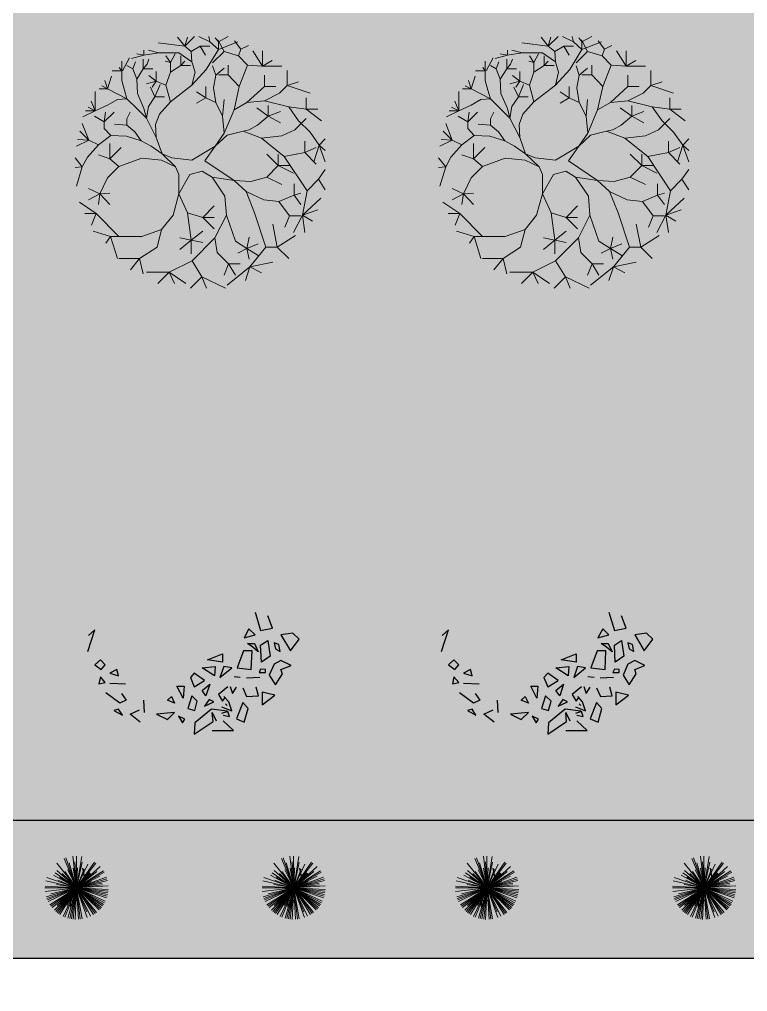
# Model space of a CAD drawing. Header units: millimetres. Extents: x -1544140 to 7445918, y -1294905 to 2019878.
# Drawn here: x 2051223 to 2051975, y 24810 to 25814 of the extents above; entities that cross this region are included whole.
import ezdxf

# ---------------------------------------------------------------- set-up
doc = ezdxf.new("R2010")
doc.units = ezdxf.units.MM
doc.header["$MEASUREMENT"] = 0
doc.layers.add('marc det', color=74, linetype='Continuous', lineweight=18)
picture_1 = doc.add_image_def('image5.png', size_in_pixel=(1482, 826))

# ---------------------------------------------------------------- blocks, each defined once
blk = doc.blocks.new('LG15B')
at = {"linetype": 'Continuous'}
for p, q in [((-183, 1362), (-497, 1400)), ((-183, 1362), (-268, 1469)), ((-183, 1362), (-68, 1477)), ((-183, 1362), (-153, 1469)), ((114, 1415), (-16, 1477)), ((114, 1415), (99, 1477)), ((214, 1324), (114, 1415)), ((214, 1415), (175, 1462)), ((280, 1300), (208, 1435)), ((214, 1415), (329, 1477)), ((214, 1324), (443, 1415)), ((214, 1324), (214, 1415)), ((478, 1327), (405, 1425)), ((-666, 1255), (-750, 1270)), ((-666, 1255), (-666, 1317)), ((-490, 1285), (-666, 1255)), ((-490, 1285), (-612, 1317)), ((-252, 1285), (-490, 1285)), ((-352, 1170), (-298, 1270)), ((-100, 1179), (-252, 1285)), ((-107, 1300), (-183, 1362)), ((-107, 1300), (0, 1362)), ((-100, 1179), (-107, 1300)), ((0, 1362), (114, 1362)), ((0, 1362), (62, 1255)), ((69, 1087), (214, 1324)), ((280, 1300), (145, 1165)), ((450, 1247), (280, 1300)), ((450, 1247), (478, 1327)), ((478, 1327), (567, 1372)), ((734, 1125), (619, 1309)), ((734, 1125), (734, 1309)), ((-926, 1072), (-926, 1187)), ((-917, 1072), (-833, 1224)), ((-666, 1255), (-811, 1217)), ((-796, 1094), (-765, 1179)), ((-673, 1094), (-673, 1209)), ((-673, 1094), (-627, 1148)), ((-627, 1148), (-605, 1209)), ((-352, 1170), (-413, 1187)), ((-352, 1170), (-406, 1248)), ((-352, 1057), (-352, 1170)), ((-230, 1133), (-230, 1248)), ((-230, 1248), (-230, 1133)), ((-230, 1133), (-183, 1187)), ((-61, 1057), (-100, 1179)), ((558, 1140), (450, 1247)), ((734, 1125), (849, 1194)), ((-926, 1072), (-1040, 1072)), ((-926, 1072), (-956, 1109)), ((-926, 957), (-926, 1072)), ((-796, 1094), (-865, 1133)), ((-750, 972), (-796, 1094)), ((-750, 972), (-673, 1094)), ((-673, 1094), (-558, 1094)), ((-520, 949), (-520, 1064)), ((-406, 903), (-352, 1057)), ((-352, 1057), (-230, 1133)), ((-230, 1133), (-115, 1133)), ((-100, 903), (69, 1087)), ((-100, 903), (-61, 1057)), ((182, 1022), (145, 1129)), ((182, 1022), (280, 1103)), ((329, 1025), (329, 1140)), ((459, 888), (558, 1140)), ((558, 1140), (734, 1125)), ((734, 1125), (963, 1125)), ((1025, 897), (1025, 1075)), ((-1093, 858), (-1125, 957)), ((-1093, 858), (-1047, 1010)), ((-895, 842), (-926, 957)), ((-742, 804), (-750, 972)), ((-520, 949), (-635, 919)), ((-520, 949), (-605, 1018)), ((-520, 949), (-566, 880)), ((-406, 903), (-520, 949)), ((154, 869), (182, 1022)), ((329, 1025), (214, 1025)), ((459, 888), (329, 1025)), ((755, 887), (755, 1022)), ((1025, 897), (1159, 942)), ((-1238, 598), (-1238, 827)), ((-1093, 858), (-1193, 858)), ((-1093, 858), (-1162, 895)), ((-865, 743), (-1093, 858)), ((-865, 743), (-895, 842)), ((-666, 628), (-742, 804)), ((-536, 765), (-588, 880)), ((-536, 765), (-475, 910)), ((-352, 704), (-406, 903)), ((-352, 704), (-100, 903)), ((64, 753), (-43, 824)), ((64, 753), (64, 887)), ((182, 699), (154, 869)), ((398, 613), (459, 888)), ((549, 699), (755, 887)), ((755, 887), (890, 887)), ((755, 717), (935, 807)), ((935, 807), (1025, 897)), ((1025, 897), (1294, 807)), ((-1238, 598), (-1285, 712)), ((-978, 735), (-1093, 667)), ((-865, 743), (-978, 735)), ((-750, 628), (-865, 743)), ((-612, 650), (-536, 765)), ((-536, 765), (-421, 765)), ((-482, 559), (-352, 704)), ((64, 753), (-43, 689)), ((182, 699), (64, 753)), ((262, 537), (182, 699)), ((262, 537), (280, 734)), ((398, 613), (549, 699)), ((549, 699), (755, 717)), ((755, 717), (1043, 645)), ((1249, 618), (1249, 753)), ((-1238, 598), (-1385, 529)), ((-1238, 598), (-1353, 598)), ((-1238, 598), (-1323, 643)), ((-1093, 667), (-1238, 598)), ((-1132, 468), (-1017, 582)), ((-1132, 468), (-1117, 582)), ((-865, 505), (-826, 582)), ((-635, 513), (-750, 628)), ((-635, 513), (-666, 628)), ((-635, 513), (-612, 650)), ((283, 338), (398, 613)), ((800, 537), (665, 635)), ((800, 537), (800, 663)), ((800, 537), (944, 590)), ((1043, 645), (1249, 618)), ((1043, 645), (1159, 483)), ((1249, 618), (1384, 618)), ((1249, 618), (1429, 483)), ((-1132, 468), (-1247, 537)), ((-1132, 390), (-1132, 468)), ((-865, 429), (-865, 505)), ((-520, 284), (-635, 513)), ((-527, 437), (-482, 559)), ((283, 338), (262, 537)), ((675, 429), (800, 537)), ((800, 537), (944, 457)), ((1115, 375), (1249, 510)), ((1159, 483), (1294, 348)), ((-1316, 253), (-1422, 360)), ((-1316, 253), (-1392, 452)), ((-1056, 307), (-1132, 390)), ((-865, 429), (-1010, 444)), ((-772, 353), (-865, 429)), ((-696, 245), (-772, 353)), ((-520, 284), (-527, 437)), ((315, 313), (504, 358)), ((504, 358), (577, 375)), ((504, 358), (720, 277)), ((577, 375), (675, 429)), ((962, 304), (1115, 375)), ((1294, 348), (1402, 195)), ((-1316, 253), (-1461, 184)), ((-1316, 253), (-1446, 260)), ((-1201, 200), (-1316, 253)), ((-1056, 307), (-1201, 200)), ((-872, 299), (-1056, 307)), ((-696, 245), (-872, 299)), ((-581, 184), (-696, 245)), ((-451, 93), (-520, 284)), ((175, 184), (283, 338)), ((175, 184), (315, 313)), ((720, 277), (962, 304)), ((720, 277), (989, 62)), ((1232, 107), (1232, 240)), ((1402, 195), (1474, 268)), ((-1201, 200), (-1331, 54)), ((-1067, 34), (-1067, 214)), ((-1067, 34), (-932, 169)), ((-451, 93), (-581, 184)), ((-100, 17), (175, 184)), ((175, 184), (53, 9)), ((1232, 107), (1367, 169)), ((1402, 195), (1339, -2)), ((1402, 195), (1474, 133)), ((1402, 195), (1474, -2)), ((-1392, -60), (-1476, 47)), ((-1331, 54), (-1392, -60)), ((-1067, 34), (-1202, 79)), ((-960, -56), (-1067, 34)), ((-690, 43), (-960, -56)), ((-456, 17), (-690, 43)), ((-291, -60), (-456, 17)), ((-451, 93), (-337, 47)), ((-291, -60), (-451, 93)), ((-337, 47), (-100, 17)), ((53, 9), (398, -221)), ((918, -47), (783, 88)), ((918, -47), (918, 88)), ((989, 62), (1232, 107)), ((989, 62), (1258, -343)), ((1232, 107), (1367, -28)), ((-1392, -60), (-1476, -68)), ((-1392, -60), (-1461, -290)), ((-960, -56), (-1093, -190)), ((-252, -152), (-291, -60)), ((23, -113), (-122, -152)), ((138, -182), (23, -113)), ((783, -181), (918, -47)), ((918, -47), (1052, -47)), ((918, -47), (1097, -136)), ((1393, -208), (1474, -91)), ((-1093, -190), (-1183, -378)), ((-122, -152), (-252, -381)), ((-252, -381), (-252, -152)), ((398, -221), (138, -182)), ((138, -182), (289, -406)), ((398, -221), (540, -352)), ((398, -221), (594, -235)), ((594, -235), (783, -181)), ((783, -181), (962, -271)), ((1258, -343), (1393, -208)), ((1393, -208), (1474, -333)), ((-1183, -378), (-1318, -316)), ((1105, -397), (1105, -262)), ((1258, -343), (1204, -630)), ((-1183, -378), (-1318, -451)), ((-1183, -378), (-1202, -505)), ((-1183, -378), (-1067, -370)), ((-1183, -378), (-1067, -505)), ((-252, -381), (-322, -630)), ((-252, -381), (-151, -603)), ((289, -406), (307, -630)), ((540, -352), (639, -603)), ((540, -352), (747, -451)), ((747, -451), (927, -468)), ((927, -468), (1105, -397)), ((1105, -397), (1187, -370)), ((1105, -397), (1187, -505)), ((1204, -630), (1420, -432)), ((-1228, -612), (-1426, -477)), ((28, -657), (163, -522)), ((927, -468), (1052, -640)), ((1204, -630), (1384, -567)), ((-1228, -612), (-1363, -612)), ((-1228, -612), (-1282, -747)), ((-960, -882), (-1228, -612)), ((-322, -630), (-456, -801)), ((-151, -603), (-106, -926)), ((-151, -603), (28, -657)), ((28, -657), (163, -792)), ((28, -657), (163, -657)), ((307, -630), (172, -900)), ((307, -630), (414, -936)), ((639, -603), (774, -1007)), ((1052, -640), (998, -773)), ((1052, -640), (1187, -640)), ((1204, -630), (1097, -837)), ((1204, -630), (1322, -702)), ((1204, -630), (1232, -837)), ((-456, -801), (-690, -882)), ((-456, -801), (-510, -1007)), ((908, -1007), (854, -738)), ((-1058, -882), (-1265, -818)), ((-1058, -882), (-1112, -962)), ((-960, -882), (-1058, -882)), ((-1058, -882), (-977, -1142)), ((-690, -882), (-960, -882)), ((-106, -926), (-241, -900)), ((-106, -926), (28, -818)), ((172, -900), (-97, -1168)), ((172, -900), (199, -1070)), ((549, -1025), (577, -891)), ((908, -1007), (1124, -872)), ((-510, -1007), (-717, -1142)), ((-106, -926), (-241, -1035)), ((-106, -926), (28, -953)), ((-106, -926), (-106, -1088)), ((414, -936), (549, -1025)), ((549, -1025), (442, -1080)), ((549, -1025), (684, -971)), ((549, -1025), (684, -1106)), ((549, -1025), (577, -1151)), ((774, -1007), (585, -1241)), ((774, -1007), (908, -1007)), ((908, -1007), (1043, -1142)), ((-717, -1142), (-960, -1142)), ((-717, -1142), (-825, -1277)), ((-717, -1142), (-672, -1321)), ((199, -1070), (334, -1205)), ((-97, -1168), (-367, -1303)), ((-97, -1168), (19, -1357)), ((334, -1205), (280, -1340)), ((585, -1241), (315, -1456)), ((334, -1205), (468, -1205)), ((334, -1205), (414, -1340)), ((585, -1241), (532, -1402)), ((585, -1241), (854, -1187)), ((585, -1241), (720, -1312)), ((-367, -1303), (-636, -1303)), ((-367, -1303), (-501, -1438)), ((-367, -1303), (-303, -1438)), ((-367, -1303), (-170, -1438)), ((19, -1357), (-115, -1492)), ((19, -1357), (73, -1492)), ((19, -1357), (298, -1492))]:
    blk.add_line(p, q, dxfattribs=at)

msp = doc.modelspace()

# ---------------------------------------------------------------- hatches: boundary and pattern name
at = {"true_color": 0x8dc133, "transparency": 33554687}
h = msp.add_hatch(color=65, dxfattribs=at)
h.dxf.hatch_style = 1
h.paths.add_polyline_path([(2052271, 25017.8, -0.388077), (2052116.8, 24844.1), (2050412.6, 24844.1, -0.416277), (2050096.5, 25072.6), (2050096.5, 26168.8, -0.394381), (2050297.9, 26519.5), (2051990.7, 26519.5, -0.352206), (2052271, 26299.3)])
h.paths.add_polyline_path([(2050398.8, 24986.6, -0.417198), (2050239, 25085.7), (2050239, 26377), (2051991.6, 26377, -0.326949), (2052128.5, 26280.2), (2052128.5, 24986.6)], flags=16)
at = {"true_color": 0xb8d93f, "transparency": 33554687}
h = msp.add_hatch(color=63, dxfattribs=at)
h.dxf.hatch_style = 1
h.paths.add_polyline_path([(2052128.5, 26280.2, 0.326949), (2051991.6, 26377), (2050322.9, 26377, 0.386529), (2050239, 26188), (2050239, 25085.7, 0.417198), (2050398.8, 24986.6), (2052106.2, 24986.6, 0.351898), (2052128.5, 25016.4)])
at = {"layer": 'marc det'}
for points in [[(2051346.2, 25277.8), (2051324.8, 25272.1), (2051317.8, 25263), (2051304.9, 25244.9), (2051291.3, 25243.3), (2051289.5, 25227.7), (2051294.7, 25221), (2051290.8, 25211.1), (2051275.7, 25182.9), (2051280.6, 25173.2), (2051288.8, 25161), (2051289, 25150.4), (2051272.6, 25144.1), (2051295.4, 25142.5), (2051292.6, 25132), (2051300, 25124.2), (2051300.9, 25114.5), (2051312.2, 25102.2), (2051315.9, 25088.4), (2051326.2, 25080.5), (2051333.8, 25082), (2051343.7, 25076.3), (2051348.2, 25063.4), (2051351.4, 25047.2), (2051354.9, 25059.4), (2051365.7, 25069.1), (2051379.3, 25064.9), (2051388.3, 25059.1), (2051399.3, 25062.8), (2051411.1, 25062.8), (2051418.6, 25054.3), (2051421.6, 25064.1), (2051433.9, 25071.1), (2051446.8, 25070.6), (2051460.2, 25077), (2051464.3, 25086.2), (2051471.4, 25089.9), (2051480.8, 25091.8), (2051484.2, 25104.7), (2051490.6, 25112), (2051507.8, 25113.9), (2051521.1, 25111.2), (2051509.8, 25118.9), (2051501.3, 25127.2), (2051501.7, 25134.9), (2051509.4, 25145.6), (2051515.8, 25158.3), (2051514.7, 25168.8), (2051516.5, 25194.4), (2051537.8, 25205.4), (2051511.7, 25203.7), (2051504.5, 25215.7), (2051503.2, 25226.9), (2051495.3, 25242.2), (2051485.9, 25250.3), (2051481.6, 25262.4), (2051471.9, 25266.6), (2051459.4, 25275.6), (2051449, 25274.6), (2051449.3, 25292), (2051438.2, 25278.3), (2051434.2, 25289), (2051428.7, 25291.8), (2051415.6, 25295.6), (2051412.9, 25292.5), (2051388.8, 25290.8), (2051382.1, 25294.8), (2051370.3, 25290.2), (2051361.2, 25291.5), (2051352, 25303.4), (2051343.4, 25317), (2051347, 25303.9), (2051350.6, 25285.6)], [(2051711.4, 25277.8), (2051690, 25272.1), (2051682.9, 25263), (2051670, 25244.9), (2051656.4, 25243.3), (2051654.6, 25227.7), (2051659.8, 25221), (2051655.9, 25211.1), (2051640.9, 25182.9), (2051645.7, 25173.2), (2051654, 25161), (2051654.1, 25150.4), (2051637.7, 25144.1), (2051660.6, 25142.5), (2051657.7, 25132), (2051665.1, 25124.2), (2051666.1, 25114.5), (2051677.3, 25102.2), (2051681, 25088.4), (2051691.4, 25080.5), (2051698.9, 25082), (2051708.9, 25076.3), (2051713.4, 25063.4), (2051716.6, 25047.2), (2051720, 25059.4), (2051730.9, 25069.1), (2051744.4, 25064.9), (2051753.4, 25059.1), (2051764.5, 25062.8), (2051776.2, 25062.8), (2051783.8, 25054.3), (2051786.7, 25064.1), (2051799.1, 25071.1), (2051811.9, 25070.6), (2051825.3, 25077), (2051829.4, 25086.2), (2051836.5, 25089.9), (2051846, 25091.8), (2051849.3, 25104.7), (2051855.7, 25112), (2051873, 25113.9), (2051886.3, 25111.2), (2051874.9, 25118.9), (2051866.4, 25127.2), (2051866.9, 25134.9), (2051874.6, 25145.6), (2051880.9, 25158.3), (2051879.8, 25168.8), (2051881.6, 25194.4), (2051903, 25205.4), (2051876.9, 25203.7), (2051869.6, 25215.7), (2051868.4, 25226.9), (2051860.5, 25242.2), (2051851, 25250.3), (2051846.7, 25262.4), (2051837, 25266.6), (2051824.5, 25275.6), (2051814.1, 25274.6), (2051814.4, 25292), (2051803.4, 25278.3), (2051799.3, 25289), (2051793.9, 25291.8), (2051780.8, 25295.6), (2051778.1, 25292.5), (2051753.9, 25290.8), (2051747.2, 25294.8), (2051735.4, 25290.2), (2051726.3, 25291.5), (2051717.1, 25303.4), (2051708.6, 25317), (2051712.1, 25303.9), (2051715.7, 25285.6)]]:
    msp.add_hatch(color=102, dxfattribs=at).paths.add_polyline_path(points)

# ---------------------------------------------------------------- linework, layer by layer
at = {"color": 96}
for p, q in [((2051466.9, 25201.5), (2051472.5, 25182.6)), ((2051832, 25201.5), (2051837.7, 25182.6)), ((2051484.7, 25185.1), (2051479.8, 25197.7)), ((2051849.8, 25185.1), (2051844.9, 25197.7)), ((2051294.1, 25161.2), (2051301.4, 25183.3)), ((2051301.4, 25183.3), (2051294.9, 25177.6)), ((2051460.4, 25184.5), (2051455.6, 25175.1)), ((2051466.9, 25178.2), (2051460.4, 25184.5)), ((2051472.5, 25182.6), (2051484.7, 25185.1)), ((2051505.6, 25180.1), (2051493.5, 25178.2)), ((2051512.1, 25173.8), (2051505.6, 25180.1)), ((2051659.2, 25161.2), (2051666.5, 25183.3)), ((2051666.5, 25183.3), (2051660, 25177.6)), ((2051825.6, 25184.5), (2051820.7, 25175.1)), ((2051832, 25178.2), (2051825.6, 25184.5)), ((2051837.7, 25182.6), (2051849.8, 25185.1)), ((2051870.8, 25180.1), (2051858.7, 25178.2)), ((2051877.3, 25173.8), (2051870.8, 25180.1)), ((2051455.6, 25175.1), (2051466.9, 25178.2)), ((2051458.8, 25169.4), (2051466.1, 25169.4)), ((2051464.5, 25165.6), (2051458.8, 25169.4)), ((2051466.1, 25169.4), (2051470.1, 25160.6)), ((2051472.5, 25167.5), (2051479.8, 25172.5)), ((2051479.8, 25172.5), (2051482.2, 25156.2)), ((2051491.1, 25168.1), (2051486.3, 25170)), ((2051486.3, 25170), (2051487.9, 25163.7)), ((2051493.5, 25178.2), (2051503.2, 25161.8)), ((2051503.2, 25161.8), (2051512.1, 25173.8)), ((2051820.7, 25175.1), (2051832, 25178.2)), ((2051824, 25169.4), (2051831.2, 25169.4)), ((2051829.6, 25165.6), (2051824, 25169.4)), ((2051831.2, 25169.4), (2051835.3, 25160.6)), ((2051837.7, 25167.5), (2051844.9, 25172.5)), ((2051844.9, 25172.5), (2051847.4, 25156.2)), ((2051856.3, 25168.1), (2051851.4, 25170)), ((2051851.4, 25170), (2051853, 25163.7)), ((2051858.7, 25178.2), (2051868.4, 25161.8)), ((2051868.4, 25161.8), (2051877.3, 25173.8)), ((2051454.8, 25161.8), (2051448.3, 25144.2)), ((2051463.7, 25161.8), (2051454.8, 25161.8)), ((2051462.8, 25142.3), (2051463.7, 25161.8)), ((2051470.1, 25160.6), (2051464.5, 25165.6)), ((2051473.3, 25149.9), (2051472.5, 25167.5)), ((2051487.9, 25163.7), (2051492.7, 25161.2)), ((2051492.7, 25161.2), (2051491.1, 25168.1)), ((2051819.9, 25161.8), (2051813.5, 25144.2)), ((2051828.8, 25161.8), (2051819.9, 25161.8)), ((2051828, 25142.3), (2051828.8, 25161.8)), ((2051835.3, 25160.6), (2051829.6, 25165.6)), ((2051838.5, 25149.9), (2051837.7, 25167.5)), ((2051853, 25163.7), (2051857.9, 25161.2)), ((2051857.9, 25161.2), (2051856.3, 25168.1)), ((2051307, 25152.4), (2051301.4, 25147.4)), ((2051311.9, 25147.4), (2051307, 25152.4)), ((2051417.6, 25152.4), (2051433, 25158.7)), ((2051433, 25149.9), (2051417.6, 25152.4)), ((2051433, 25158.7), (2051433, 25149.9)), ((2051482.2, 25156.2), (2051473.3, 25149.9)), ((2051493.5, 25151.8), (2051486.3, 25148)), ((2051504, 25146.7), (2051493.5, 25151.8)), ((2051672.1, 25152.4), (2051666.5, 25147.4)), ((2051677, 25147.4), (2051672.1, 25152.4)), ((2051782.8, 25152.4), (2051798.1, 25158.7)), ((2051798.1, 25149.9), (2051782.8, 25152.4)), ((2051798.1, 25158.7), (2051798.1, 25149.9)), ((2051847.4, 25156.2), (2051838.5, 25149.9)), ((2051858.7, 25151.8), (2051851.4, 25148)), ((2051869.2, 25146.7), (2051858.7, 25151.8)), ((2051301.4, 25147.4), (2051307.8, 25142.3)), ((2051307.8, 25142.3), (2051311.9, 25147.4)), ((2051324, 25142.3), (2051316.7, 25138.5)), ((2051325.6, 25136), (2051324, 25142.3)), ((2051412, 25144.2), (2051425.7, 25145.5)), ((2051424.9, 25136), (2051412, 25144.2)), ((2051425.7, 25145.5), (2051424.9, 25136)), ((2051434.6, 25145.5), (2051430.5, 25134.1)), ((2051430.5, 25134.1), (2051442.7, 25144.2)), ((2051442.7, 25144.2), (2051434.6, 25145.5)), ((2051448.3, 25144.2), (2051462.8, 25142.3)), ((2051472.5, 25142.9), (2051470.9, 25139.2)), ((2051470.9, 25139.2), (2051477.4, 25139.2)), ((2051477.4, 25142.3), (2051472.5, 25142.9)), ((2051477.4, 25139.2), (2051477.4, 25142.3)), ((2051486.3, 25148), (2051481.4, 25136.6)), ((2051493.5, 25142.3), (2051504, 25146.7)), ((2051495.2, 25137.9), (2051493.5, 25142.3)), ((2051666.5, 25147.4), (2051673, 25142.3)), ((2051673, 25142.3), (2051677, 25147.4)), ((2051689.1, 25142.3), (2051681.8, 25138.5)), ((2051690.7, 25136), (2051689.1, 25142.3)), ((2051777.1, 25144.2), (2051790.8, 25145.5)), ((2051790, 25136), (2051777.1, 25144.2)), ((2051790.8, 25145.5), (2051790, 25136)), ((2051799.7, 25145.5), (2051795.7, 25134.1)), ((2051795.7, 25134.1), (2051807.8, 25144.2)), ((2051807.8, 25144.2), (2051799.7, 25145.5)), ((2051813.5, 25144.2), (2051828, 25142.3)), ((2051837.7, 25142.9), (2051836.1, 25139.2)), ((2051836.1, 25139.2), (2051842.5, 25139.2)), ((2051842.5, 25142.3), (2051837.7, 25142.9)), ((2051842.5, 25139.2), (2051842.5, 25142.3)), ((2051851.4, 25148), (2051846.6, 25136.6)), ((2051858.7, 25142.3), (2051869.2, 25146.7)), ((2051860.3, 25137.9), (2051858.7, 25142.3)), ((2051307, 25134.8), (2051305.4, 25127.8)), ((2051305.4, 25127.8), (2051311.9, 25129.1)), ((2051311.9, 25129.1), (2051307, 25134.8)), ((2051316.7, 25138.5), (2051325.6, 25136)), ((2051403.9, 25138.5), (2051399.9, 25134.1)), ((2051399.9, 25134.1), (2051403.9, 25124.7)), ((2051414.4, 25131), (2051403.9, 25138.5)), ((2051403.9, 25124.7), (2051414.4, 25131)), ((2051451.5, 25134.1), (2051445.1, 25134.8)), ((2051471.7, 25134.1), (2051458, 25133.5)), ((2051481.4, 25136.6), (2051487.9, 25126.6)), ((2051487.9, 25126.6), (2051495.2, 25137.9)), ((2051672.1, 25134.8), (2051670.5, 25127.8)), ((2051670.5, 25127.8), (2051677, 25129.1)), ((2051677, 25129.1), (2051672.1, 25134.8)), ((2051681.8, 25138.5), (2051690.7, 25136)), ((2051769, 25138.5), (2051765, 25134.1)), ((2051765, 25134.1), (2051769, 25124.7)), ((2051779.5, 25131), (2051769, 25138.5)), ((2051769, 25124.7), (2051779.5, 25131)), ((2051816.7, 25134.1), (2051810.2, 25134.8)), ((2051836.9, 25134.1), (2051823.1, 25133.5)), ((2051846.6, 25136.6), (2051853, 25126.6)), ((2051853, 25126.6), (2051860.3, 25137.9)), ((2051316.7, 25128.5), (2051332.8, 25127.8)), ((2051392.6, 25112.7), (2051386.1, 25125.3)), ((2051386.1, 25125.3), (2051393.4, 25125.3)), ((2051393.4, 25125.3), (2051392.6, 25112.7)), ((2051412, 25120.9), (2051420, 25127.2)), ((2051416, 25115.2), (2051412, 25120.9)), ((2051420, 25127.2), (2051416, 25115.2)), ((2051438.6, 25124.7), (2051428.9, 25116.5)), ((2051441.1, 25124.8), (2051443.5, 25117.8)), ((2051443.5, 25117.8), (2051447.6, 25124.1)), ((2051454, 25123.5), (2051458, 25114.7)), ((2051470.2, 25115.3), (2051467.7, 25124.1)), ((2051487.1, 25115.9), (2051474.2, 25119)), ((2051474.2, 25119), (2051474.2, 25105.8)), ((2051681.8, 25128.5), (2051698, 25127.8)), ((2051757.7, 25112.7), (2051751.3, 25125.3)), ((2051751.3, 25125.3), (2051758.5, 25125.3)), ((2051758.5, 25125.3), (2051757.7, 25112.7)), ((2051777.1, 25120.9), (2051785.2, 25127.2)), ((2051781.2, 25115.2), (2051777.1, 25120.9)), ((2051785.2, 25127.2), (2051781.2, 25115.2)), ((2051803.8, 25124.7), (2051794.1, 25116.5)), ((2051806.2, 25124.8), (2051808.7, 25117.8)), ((2051808.7, 25117.8), (2051812.7, 25124.1)), ((2051819.2, 25123.5), (2051823.2, 25114.7)), ((2051835.3, 25115.3), (2051832.9, 25124.1)), ((2051852.2, 25115.9), (2051839.3, 25119)), ((2051839.3, 25119), (2051839.3, 25105.8)), ((2051327.2, 25107.8), (2051312.7, 25118.5)), ((2051333.7, 25110.9), (2051327.2, 25107.8)), ((2051328.9, 25117.8), (2051333.7, 25110.9)), ((2051351.4, 25110.8), (2051352.2, 25098.2)), ((2051376.4, 25110.8), (2051380.5, 25114.6)), ((2051383.7, 25107.7), (2051376.4, 25110.8)), ((2051380.5, 25114.6), (2051383.7, 25107.7)), ((2051401.5, 25115.2), (2051397.4, 25102)), ((2051407.1, 25109.6), (2051401.5, 25115.2)), ((2051404.7, 25100.1), (2051407.1, 25109.6)), ((2051419.2, 25111.4), (2051414.4, 25104.5)), ((2051414.4, 25104.5), (2051424.1, 25108.9)), ((2051424.1, 25108.9), (2051419.2, 25111.4)), ((2051428.9, 25116.5), (2051433, 25109.6)), ((2051433, 25109.6), (2051436.2, 25114)), ((2051439.5, 25109), (2051434.6, 25114.7)), ((2051442.7, 25099.6), (2051439.5, 25109)), ((2051458, 25114.7), (2051470.2, 25115.3)), ((2051474.2, 25105.8), (2051487.1, 25115.9)), ((2051692.4, 25107.8), (2051677.8, 25118.5)), ((2051698.8, 25110.9), (2051692.4, 25107.8)), ((2051694, 25117.8), (2051698.8, 25110.9)), ((2051716.6, 25110.8), (2051717.4, 25098.2)), ((2051741.6, 25110.8), (2051745.6, 25114.6)), ((2051748.9, 25107.7), (2051741.6, 25110.8)), ((2051745.6, 25114.6), (2051748.9, 25107.7)), ((2051766.6, 25115.2), (2051762.6, 25102)), ((2051772.3, 25109.6), (2051766.6, 25115.2)), ((2051769.8, 25100.1), (2051772.3, 25109.6)), ((2051784.4, 25111.4), (2051779.5, 25104.5)), ((2051779.5, 25104.5), (2051789.2, 25108.9)), ((2051789.2, 25108.9), (2051784.4, 25111.4)), ((2051794.1, 25116.5), (2051798.1, 25109.6)), ((2051798.1, 25109.6), (2051801.3, 25114)), ((2051804.6, 25109), (2051799.8, 25114.7)), ((2051807.8, 25099.6), (2051804.6, 25109)), ((2051823.2, 25114.7), (2051835.3, 25115.3)), ((2051839.3, 25105.8), (2051852.2, 25115.9)), ((2051325.6, 25101.5), (2051320.8, 25100.2)), ((2051320.8, 25100.2), (2051329.7, 25095.2)), ((2051329.7, 25095.2), (2051325.6, 25101.5)), ((2051337.7, 25096.4), (2051347.4, 25100.8)), ((2051397.4, 25102), (2051404.7, 25100.1)), ((2051421.7, 25101.4), (2051404.7, 25087.5)), ((2051437.8, 25099.5), (2051421.7, 25101.4)), ((2051432.2, 25104), (2051442.7, 25099.6)), ((2051438.7, 25098.9), (2051432.2, 25097.1)), ((2051436.2, 25107), (2051437.8, 25105.1)), ((2051440.3, 25093.9), (2051438.7, 25098.9)), ((2051454, 25108.4), (2051447.6, 25091.4)), ((2051459.7, 25102.1), (2051454, 25108.4)), ((2051455.6, 25088.2), (2051459.7, 25102.1)), ((2051690.8, 25101.5), (2051685.9, 25100.2)), ((2051685.9, 25100.2), (2051694.8, 25095.2)), ((2051694.8, 25095.2), (2051690.8, 25101.5)), ((2051702.9, 25096.4), (2051712.6, 25100.8)), ((2051762.6, 25102), (2051769.8, 25100.1)), ((2051786.8, 25101.4), (2051769.8, 25087.5)), ((2051803, 25099.5), (2051786.8, 25101.4)), ((2051797.4, 25104), (2051807.8, 25099.6)), ((2051803.8, 25098.9), (2051797.4, 25097.1)), ((2051801.3, 25107), (2051803, 25105.1)), ((2051805.4, 25093.9), (2051803.8, 25098.9)), ((2051819.2, 25108.4), (2051812.7, 25091.4)), ((2051824.8, 25102.1), (2051819.2, 25108.4)), ((2051820.8, 25088.2), (2051824.8, 25102.1)), ((2051348.2, 25088.2), (2051337.7, 25096.4)), ((2051383.7, 25098.2), (2051365.1, 25096.3)), ((2051365.1, 25096.3), (2051376.4, 25090.7)), ((2051376.4, 25090.7), (2051383.7, 25098.2)), ((2051394.2, 25091.3), (2051387.7, 25094.4)), ((2051387.7, 25094.4), (2051391.8, 25087.5)), ((2051391.8, 25087.5), (2051394.2, 25091.3)), ((2051403.9, 25075.5), (2051423.3, 25088.8)), ((2051423.3, 25088.8), (2051422.5, 25098.2)), ((2051422.5, 25098.2), (2051426.5, 25089.4)), ((2051433.8, 25095.2), (2051440.3, 25093.9)), ((2051444.3, 25079.4), (2051433.8, 25089.5)), ((2051447.6, 25091.4), (2051455.6, 25088.2)), ((2051713.4, 25088.2), (2051702.9, 25096.4)), ((2051748.9, 25098.2), (2051730.3, 25096.3)), ((2051730.3, 25096.3), (2051741.6, 25090.7)), ((2051741.6, 25090.7), (2051748.9, 25098.2)), ((2051759.4, 25091.3), (2051752.9, 25094.4)), ((2051752.9, 25094.4), (2051756.9, 25087.5)), ((2051756.9, 25087.5), (2051759.4, 25091.3)), ((2051769, 25075.5), (2051788.4, 25088.8)), ((2051788.4, 25088.8), (2051787.6, 25098.2)), ((2051787.6, 25098.2), (2051791.7, 25089.4)), ((2051799, 25095.2), (2051805.4, 25093.9)), ((2051809.5, 25079.4), (2051799, 25089.5)), ((2051812.7, 25091.4), (2051820.8, 25088.2)), ((2051404.7, 25087.5), (2051403.9, 25075.5)), ((2051422.5, 25079.4), (2051444.3, 25079.4)), ((2051769.8, 25087.5), (2051769, 25075.5)), ((2051787.7, 25079.4), (2051809.5, 25079.4))]:
    msp.add_line(p, q, dxfattribs=at)
at = {"color": 116, "lineweight": -2, "true_color": 0x136734}
for p, q in [((2051290.9, 24926.9), (2051289, 24937.3)), ((2051515, 24926.9), (2051513.1, 24937.3)), ((2051714.6, 24926.9), (2051712.7, 24937.3)), ((2051938.7, 24926.9), (2051936.8, 24937.3))]:
    msp.add_line(p, q, dxfattribs=at)
at = {"color": 116, "true_color": 0x136734}
for p, q in [((2051276.3, 24910.7), (2051276.3, 24896.9)), ((2051500.4, 24910.7), (2051500.4, 24896.9)), ((2051700, 24910.7), (2051700, 24896.9)), ((2051924.1, 24910.7), (2051924.1, 24896.9)), ((2051269.4, 24903.8), (2051283.2, 24903.8)), ((2051493.5, 24903.8), (2051507.3, 24903.8)), ((2051693.1, 24903.8), (2051707, 24903.8)), ((2051917.2, 24903.8), (2051931.1, 24903.8))]:
    msp.add_line(p, q, dxfattribs=at)
for points in [[(2052106.2, 24986.6), (2050337.2, 24986.6)], [(2052116.8, 24844.1), (2050323.4, 24844.1)]]:
    msp.add_lwpolyline(points)
at = {"layer": 'marc det', "color": 116, "true_color": 0x136734}
for p, q in [((2051282.5, 24917.1), (2051278.6, 24949.5)), ((2051282.5, 24917.1), (2051282.3, 24949.8)), ((2051282.5, 24917.1), (2051287.8, 24949.3)), ((2051506.6, 24917.1), (2051502.7, 24949.5)), ((2051506.6, 24917.1), (2051506.4, 24949.8)), ((2051506.6, 24917.1), (2051511.9, 24949.3)), ((2051706.2, 24917.1), (2051702.4, 24949.5)), ((2051706.2, 24917.1), (2051706, 24949.8)), ((2051706.2, 24917.1), (2051711.5, 24949.3)), ((2051930.3, 24917.1), (2051926.5, 24949.5)), ((2051930.3, 24917.1), (2051930.1, 24949.8)), ((2051930.3, 24917.1), (2051935.6, 24949.3)), ((2051282.5, 24917.1), (2051262, 24942.5)), ((2051282.5, 24917.1), (2051269.8, 24947.2)), ((2051282.5, 24917.1), (2051271.5, 24947.9)), ((2051282.5, 24917.1), (2051274.9, 24942.9)), ((2051282.5, 24917.1), (2051280.8, 24943.9)), ((2051282.2, 24916.7), (2051300.9, 24943.5)), ((2051300.9, 24943.5), (2051282.2, 24916.7)), ((2051282.2, 24916.7), (2051302.4, 24942.4)), ((2051282.5, 24917.1), (2051288.3, 24943.3)), ((2051282.5, 24917.1), (2051294, 24941.3)), ((2051282.5, 24917.1), (2051306.7, 24939)), ((2051506.6, 24917.1), (2051486.1, 24942.5)), ((2051506.6, 24917.1), (2051493.9, 24947.2)), ((2051506.6, 24917.1), (2051495.6, 24947.9)), ((2051506.6, 24917.1), (2051499, 24942.9)), ((2051506.6, 24917.1), (2051504.9, 24943.9)), ((2051506.3, 24916.7), (2051525, 24943.5)), ((2051525, 24943.5), (2051506.3, 24916.7)), ((2051506.3, 24916.7), (2051526.5, 24942.4)), ((2051506.6, 24917.1), (2051512.4, 24943.3)), ((2051506.6, 24917.1), (2051518.1, 24941.3)), ((2051506.6, 24917.1), (2051530.8, 24939)), ((2051706.2, 24917.1), (2051685.7, 24942.5)), ((2051706.2, 24917.1), (2051693.5, 24947.2)), ((2051706.2, 24917.1), (2051695.2, 24947.9)), ((2051706.2, 24917.1), (2051698.6, 24942.9)), ((2051706.2, 24917.1), (2051704.6, 24943.9)), ((2051705.9, 24916.7), (2051724.7, 24943.5)), ((2051724.7, 24943.5), (2051705.9, 24916.7)), ((2051705.9, 24916.7), (2051726.1, 24942.4)), ((2051706.2, 24917.1), (2051712, 24943.3)), ((2051706.2, 24917.1), (2051717.7, 24941.3)), ((2051706.2, 24917.1), (2051730.5, 24939)), ((2051930.3, 24917.1), (2051909.8, 24942.5)), ((2051930.3, 24917.1), (2051917.6, 24947.2)), ((2051930.3, 24917.1), (2051919.3, 24947.9)), ((2051930.3, 24917.1), (2051922.7, 24942.9)), ((2051930.3, 24917.1), (2051928.7, 24943.9)), ((2051930, 24916.7), (2051948.8, 24943.5)), ((2051948.8, 24943.5), (2051930, 24916.7)), ((2051930, 24916.7), (2051950.2, 24942.4)), ((2051930.3, 24917.1), (2051936.1, 24943.3)), ((2051930.3, 24917.1), (2051941.8, 24941.3)), ((2051930.3, 24917.1), (2051954.6, 24939)), ((2051282.5, 24917.1), (2051258.7, 24930)), ((2051282.5, 24917.1), (2051260.3, 24932.6)), ((2051260.3, 24932.6), (2051282.5, 24917.1)), ((2051282.5, 24917.1), (2051262.2, 24935)), ((2051282.5, 24917.1), (2051264.8, 24928)), ((2051282.5, 24917.1), (2051267.7, 24931.7)), ((2051282.5, 24917.1), (2051270.4, 24933.9)), ((2051282.5, 24917.1), (2051273.4, 24935.7)), ((2051282.5, 24917.1), (2051278.9, 24937.4)), ((2051282.5, 24917.1), (2051283.5, 24937.7)), ((2051282.5, 24917.1), (2051290.3, 24936.1)), ((2051282.5, 24917.1), (2051310.1, 24934.6)), ((2051282.5, 24917.1), (2051303.4, 24933.9)), ((2051282.5, 24917.1), (2051311, 24933.1)), ((2051282.5, 24917.1), (2051296.1, 24932.5)), ((2051282.5, 24917.1), (2051297, 24931.7)), ((2051282.5, 24917.1), (2051306.6, 24928.9)), ((2051282.5, 24917.1), (2051313.3, 24928.1)), ((2051506.6, 24917.1), (2051482.8, 24930)), ((2051506.6, 24917.1), (2051484.4, 24932.6)), ((2051484.4, 24932.6), (2051506.6, 24917.1)), ((2051506.6, 24917.1), (2051486.3, 24935)), ((2051506.6, 24917.1), (2051488.9, 24928)), ((2051506.6, 24917.1), (2051491.8, 24931.7)), ((2051506.6, 24917.1), (2051494.5, 24933.9)), ((2051506.6, 24917.1), (2051497.5, 24935.7)), ((2051506.6, 24917.1), (2051503, 24937.4)), ((2051506.6, 24917.1), (2051507.6, 24937.7)), ((2051506.6, 24917.1), (2051514.4, 24936.1)), ((2051506.6, 24917.1), (2051534.2, 24934.6)), ((2051506.6, 24917.1), (2051527.5, 24933.9)), ((2051506.6, 24917.1), (2051535.1, 24933.1)), ((2051506.6, 24917.1), (2051520.2, 24932.5)), ((2051506.6, 24917.1), (2051521.1, 24931.7)), ((2051506.6, 24917.1), (2051530.7, 24928.9)), ((2051506.6, 24917.1), (2051537.4, 24928.1)), ((2051706.2, 24917.1), (2051682.4, 24930)), ((2051706.2, 24917.1), (2051684.1, 24932.6)), ((2051684.1, 24932.6), (2051706.2, 24917.1)), ((2051706.2, 24917.1), (2051686, 24935)), ((2051706.2, 24917.1), (2051688.5, 24928)), ((2051706.2, 24917.1), (2051691.4, 24931.7)), ((2051706.2, 24917.1), (2051694.1, 24933.9)), ((2051706.2, 24917.1), (2051697.1, 24935.7)), ((2051706.2, 24917.1), (2051702.6, 24937.4)), ((2051706.2, 24917.1), (2051707.3, 24937.7)), ((2051706.2, 24917.1), (2051714, 24936.1)), ((2051706.2, 24917.1), (2051733.8, 24934.6)), ((2051706.2, 24917.1), (2051727.1, 24933.9)), ((2051706.2, 24917.1), (2051734.7, 24933.1)), ((2051706.2, 24917.1), (2051719.8, 24932.5)), ((2051706.2, 24917.1), (2051720.7, 24931.7)), ((2051706.2, 24917.1), (2051730.3, 24928.9)), ((2051706.2, 24917.1), (2051737, 24928.1)), ((2051930.3, 24917.1), (2051906.5, 24930)), ((2051930.3, 24917.1), (2051908.2, 24932.6)), ((2051908.2, 24932.6), (2051930.3, 24917.1)), ((2051930.3, 24917.1), (2051910.1, 24935)), ((2051930.3, 24917.1), (2051912.6, 24928)), ((2051930.3, 24917.1), (2051915.5, 24931.7)), ((2051930.3, 24917.1), (2051918.2, 24933.9)), ((2051930.3, 24917.1), (2051921.2, 24935.7)), ((2051930.3, 24917.1), (2051926.7, 24937.4)), ((2051930.3, 24917.1), (2051931.4, 24937.7)), ((2051930.3, 24917.1), (2051938.1, 24936.1)), ((2051930.3, 24917.1), (2051957.9, 24934.6)), ((2051930.3, 24917.1), (2051951.2, 24933.9)), ((2051930.3, 24917.1), (2051958.8, 24933.1)), ((2051930.3, 24917.1), (2051943.9, 24932.5)), ((2051930.3, 24917.1), (2051944.8, 24931.7)), ((2051930.3, 24917.1), (2051954.4, 24928.9)), ((2051930.3, 24917.1), (2051961.1, 24928.1)), ((2051282.5, 24917.1), (2051249.9, 24918.7)), ((2051282.5, 24917.1), (2051250.6, 24924.2)), ((2051282.5, 24917.1), (2051251.6, 24927.7)), ((2051282.5, 24917.1), (2051261.9, 24920.4)), ((2051282.5, 24917.1), (2051263.2, 24924.9)), ((2051282.5, 24917.1), (2051313.8, 24926.3)), ((2051282.5, 24917.1), (2051314.3, 24924.5)), ((2051282.5, 24917.1), (2051297.6, 24923.4)), ((2051282.5, 24917.1), (2051308.9, 24921.7)), ((2051282.5, 24917.1), (2051309.2, 24920.2)), ((2051282.5, 24917.1), (2051315.1, 24919.1)), ((2051506.6, 24917.1), (2051473.9, 24918.7)), ((2051506.6, 24917.1), (2051474.7, 24924.2)), ((2051506.6, 24917.1), (2051475.7, 24927.7)), ((2051506.6, 24917.1), (2051486, 24920.4)), ((2051506.6, 24917.1), (2051487.3, 24924.9)), ((2051506.6, 24917.1), (2051537.9, 24926.3)), ((2051506.6, 24917.1), (2051538.4, 24924.5)), ((2051506.6, 24917.1), (2051521.7, 24923.4)), ((2051506.6, 24917.1), (2051533, 24921.7)), ((2051506.6, 24917.1), (2051533.3, 24920.2)), ((2051506.6, 24917.1), (2051539.2, 24919.1)), ((2051706.2, 24917.1), (2051673.6, 24918.7)), ((2051706.2, 24917.1), (2051674.3, 24924.2)), ((2051706.2, 24917.1), (2051675.3, 24927.7)), ((2051706.2, 24917.1), (2051685.6, 24920.4)), ((2051706.2, 24917.1), (2051686.9, 24924.9)), ((2051706.2, 24917.1), (2051737.6, 24926.3)), ((2051706.2, 24917.1), (2051738, 24924.5)), ((2051706.2, 24917.1), (2051721.3, 24923.4)), ((2051706.2, 24917.1), (2051732.7, 24921.7)), ((2051706.2, 24917.1), (2051732.9, 24920.2)), ((2051706.2, 24917.1), (2051738.8, 24919.1)), ((2051930.3, 24917.1), (2051897.7, 24918.7)), ((2051930.3, 24917.1), (2051898.4, 24924.2)), ((2051930.3, 24917.1), (2051899.4, 24927.7)), ((2051930.3, 24917.1), (2051909.7, 24920.4)), ((2051930.3, 24917.1), (2051911, 24924.9)), ((2051930.3, 24917.1), (2051961.7, 24926.3)), ((2051930.3, 24917.1), (2051962.1, 24924.5)), ((2051930.3, 24917.1), (2051945.4, 24923.4)), ((2051930.3, 24917.1), (2051956.8, 24921.7)), ((2051930.3, 24917.1), (2051957, 24920.2)), ((2051930.3, 24917.1), (2051962.9, 24919.1)), ((2051282.5, 24917.1), (2051249.8, 24916.9)), ((2051282.5, 24917.1), (2051250, 24913.2)), ((2051282.5, 24917.1), (2051251.1, 24907.8)), ((2051282.5, 24917.1), (2051251.7, 24906.1)), ((2051282.5, 24917.1), (2051252.4, 24904.4)), ((2051282.5, 24917.1), (2051253.1, 24902.7)), ((2051282.5, 24917.1), (2051254.9, 24899.5)), ((2051282.5, 24917.1), (2051256, 24898)), ((2051282.5, 24917.1), (2051256, 24910.9)), ((2051282.5, 24917.1), (2051257.1, 24896.5)), ((2051282.5, 24917.1), (2051259.5, 24893.8)), ((2051282.5, 24917.1), (2051260.9, 24892.6)), ((2051282.5, 24917.1), (2051262.3, 24891.4)), ((2051282.5, 24917.1), (2051262.3, 24898.8)), ((2051263.7, 24890.3), (2051282.5, 24917.1)), ((2051282.5, 24917.1), (2051263.7, 24890.3)), ((2051282.5, 24917.1), (2051265.3, 24889.3)), ((2051282.5, 24917.1), (2051268.5, 24887.5)), ((2051282.5, 24917.1), (2051270.2, 24886.8)), ((2051282.5, 24917.1), (2051272.5, 24898.7)), ((2051282.5, 24917.1), (2051273.6, 24885.6)), ((2051282.5, 24917.1), (2051275.4, 24885.2)), ((2051282.5, 24917.1), (2051277.2, 24884.8)), ((2051282.5, 24917.1), (2051279, 24884.6)), ((2051282.5, 24917.1), (2051280.9, 24884.4)), ((2051282.5, 24917.1), (2051315.1, 24915.4)), ((2051282.5, 24917.1), (2051293.5, 24886.3)), ((2051282.5, 24917.1), (2051286.3, 24884.6)), ((2051282.5, 24917.1), (2051288.2, 24884.9)), ((2051282.5, 24917.1), (2051284.5, 24884.5)), ((2051282.5, 24917.1), (2051293, 24892.1)), ((2051282.5, 24917.1), (2051296.8, 24887.7)), ((2051282.5, 24917.1), (2051300, 24889.5)), ((2051282.5, 24917.1), (2051301.6, 24890.5)), ((2051282.5, 24917.1), (2051303, 24891.6)), ((2051282.5, 24917.1), (2051305.7, 24894.1)), ((2051282.5, 24917.1), (2051307, 24895.4)), ((2051282.5, 24917.1), (2051308.2, 24896.8)), ((2051309.3, 24898.3), (2051282.5, 24917.1)), ((2051282.5, 24917.1), (2051310.3, 24899.8)), ((2051282.5, 24917.1), (2051311.2, 24901.4)), ((2051282.5, 24917.1), (2051312, 24903.1)), ((2051282.5, 24917.1), (2051314.4, 24910)), ((2051282.5, 24917.1), (2051314.7, 24911.8)), ((2051282.5, 24917.1), (2051315, 24913.6)), ((2051282.5, 24917.1), (2051313.4, 24906.5)), ((2051282.5, 24917.1), (2051314, 24908.2)), ((2051506.6, 24917.1), (2051473.9, 24916.9)), ((2051506.6, 24917.1), (2051474.1, 24913.2)), ((2051506.6, 24917.1), (2051475.2, 24907.8)), ((2051506.6, 24917.1), (2051475.8, 24906.1)), ((2051506.6, 24917.1), (2051476.5, 24904.4)), ((2051506.6, 24917.1), (2051477.2, 24902.7)), ((2051506.6, 24917.1), (2051479, 24899.5)), ((2051506.6, 24917.1), (2051480, 24898)), ((2051506.6, 24917.1), (2051480.1, 24910.9)), ((2051506.6, 24917.1), (2051481.2, 24896.5)), ((2051506.6, 24917.1), (2051483.6, 24893.8)), ((2051506.6, 24917.1), (2051485, 24892.6)), ((2051506.6, 24917.1), (2051486.4, 24891.4)), ((2051506.6, 24917.1), (2051486.4, 24898.8)), ((2051487.8, 24890.3), (2051506.6, 24917.1)), ((2051506.6, 24917.1), (2051487.8, 24890.3)), ((2051506.6, 24917.1), (2051489.4, 24889.3)), ((2051506.6, 24917.1), (2051492.6, 24887.5)), ((2051506.6, 24917.1), (2051494.3, 24886.8)), ((2051506.6, 24917.1), (2051496.6, 24898.7)), ((2051506.6, 24917.1), (2051497.7, 24885.6)), ((2051506.6, 24917.1), (2051499.5, 24885.2)), ((2051506.6, 24917.1), (2051501.3, 24884.8)), ((2051506.6, 24917.1), (2051503.1, 24884.6)), ((2051506.6, 24917.1), (2051505, 24884.4)), ((2051506.6, 24917.1), (2051539.2, 24915.4)), ((2051506.6, 24917.1), (2051517.6, 24886.3)), ((2051506.6, 24917.1), (2051510.4, 24884.6)), ((2051506.6, 24917.1), (2051512.3, 24884.9)), ((2051506.6, 24917.1), (2051508.6, 24884.5)), ((2051506.6, 24917.1), (2051517.1, 24892.1)), ((2051506.6, 24917.1), (2051520.9, 24887.7)), ((2051506.6, 24917.1), (2051524.1, 24889.5)), ((2051506.6, 24917.1), (2051525.7, 24890.5)), ((2051506.6, 24917.1), (2051527.1, 24891.6)), ((2051506.6, 24917.1), (2051529.8, 24894.1)), ((2051506.6, 24917.1), (2051531.1, 24895.4)), ((2051506.6, 24917.1), (2051532.3, 24896.8)), ((2051533.4, 24898.3), (2051506.6, 24917.1)), ((2051506.6, 24917.1), (2051534.4, 24899.8)), ((2051506.6, 24917.1), (2051535.3, 24901.4)), ((2051506.6, 24917.1), (2051536.1, 24903.1)), ((2051506.6, 24917.1), (2051538.5, 24910)), ((2051506.6, 24917.1), (2051538.8, 24911.8)), ((2051506.6, 24917.1), (2051539.1, 24913.6)), ((2051506.6, 24917.1), (2051537.5, 24906.5)), ((2051506.6, 24917.1), (2051538, 24908.2)), ((2051706.2, 24917.1), (2051673.5, 24916.9)), ((2051706.2, 24917.1), (2051673.8, 24913.2)), ((2051706.2, 24917.1), (2051674.9, 24907.8)), ((2051706.2, 24917.1), (2051675.4, 24906.1)), ((2051706.2, 24917.1), (2051676.1, 24904.4)), ((2051706.2, 24917.1), (2051676.9, 24902.7)), ((2051706.2, 24917.1), (2051678.7, 24899.5)), ((2051706.2, 24917.1), (2051679.7, 24898)), ((2051706.2, 24917.1), (2051679.8, 24910.9)), ((2051706.2, 24917.1), (2051680.8, 24896.5)), ((2051706.2, 24917.1), (2051683.3, 24893.8)), ((2051706.2, 24917.1), (2051684.6, 24892.6)), ((2051706.2, 24917.1), (2051686, 24891.4)), ((2051706.2, 24917.1), (2051686, 24898.8)), ((2051687.5, 24890.3), (2051706.2, 24917.1)), ((2051706.2, 24917.1), (2051687.5, 24890.3)), ((2051706.2, 24917.1), (2051689, 24889.3)), ((2051706.2, 24917.1), (2051692.2, 24887.5)), ((2051706.2, 24917.1), (2051693.9, 24886.8)), ((2051706.2, 24917.1), (2051696.2, 24898.7)), ((2051706.2, 24917.1), (2051697.4, 24885.6)), ((2051706.2, 24917.1), (2051699.1, 24885.2)), ((2051706.2, 24917.1), (2051700.9, 24884.8)), ((2051706.2, 24917.1), (2051702.8, 24884.6)), ((2051706.2, 24917.1), (2051704.6, 24884.4)), ((2051706.2, 24917.1), (2051738.9, 24915.4)), ((2051706.2, 24917.1), (2051717.2, 24886.3)), ((2051706.2, 24917.1), (2051710.1, 24884.6)), ((2051706.2, 24917.1), (2051711.9, 24884.9)), ((2051706.2, 24917.1), (2051708.3, 24884.5)), ((2051706.2, 24917.1), (2051716.7, 24892.1)), ((2051706.2, 24917.1), (2051720.6, 24887.7)), ((2051706.2, 24917.1), (2051723.8, 24889.5)), ((2051706.2, 24917.1), (2051725.3, 24890.5)), ((2051706.2, 24917.1), (2051726.8, 24891.6)), ((2051706.2, 24917.1), (2051729.5, 24894.1)), ((2051706.2, 24917.1), (2051730.7, 24895.4)), ((2051706.2, 24917.1), (2051731.9, 24896.8)), ((2051733, 24898.3), (2051706.2, 24917.1)), ((2051706.2, 24917.1), (2051734, 24899.8)), ((2051706.2, 24917.1), (2051734.9, 24901.4)), ((2051706.2, 24917.1), (2051735.8, 24903.1)), ((2051706.2, 24917.1), (2051738.1, 24910)), ((2051706.2, 24917.1), (2051738.5, 24911.8)), ((2051706.2, 24917.1), (2051738.7, 24913.6)), ((2051706.2, 24917.1), (2051737.1, 24906.5)), ((2051706.2, 24917.1), (2051737.7, 24908.2)), ((2051930.3, 24917.1), (2051897.6, 24916.9)), ((2051930.3, 24917.1), (2051897.9, 24913.2)), ((2051930.3, 24917.1), (2051899, 24907.8)), ((2051930.3, 24917.1), (2051899.5, 24906.1)), ((2051930.3, 24917.1), (2051900.2, 24904.4)), ((2051930.3, 24917.1), (2051901, 24902.7)), ((2051930.3, 24917.1), (2051902.8, 24899.5)), ((2051930.3, 24917.1), (2051903.8, 24898)), ((2051930.3, 24917.1), (2051903.9, 24910.9)), ((2051930.3, 24917.1), (2051904.9, 24896.5)), ((2051930.3, 24917.1), (2051907.3, 24893.8)), ((2051930.3, 24917.1), (2051908.7, 24892.6)), ((2051930.3, 24917.1), (2051910.1, 24891.4)), ((2051930.3, 24917.1), (2051910.1, 24898.8)), ((2051911.6, 24890.3), (2051930.3, 24917.1)), ((2051930.3, 24917.1), (2051911.6, 24890.3)), ((2051930.3, 24917.1), (2051913.1, 24889.3)), ((2051930.3, 24917.1), (2051916.3, 24887.5)), ((2051930.3, 24917.1), (2051918, 24886.8)), ((2051930.3, 24917.1), (2051920.3, 24898.7)), ((2051930.3, 24917.1), (2051921.5, 24885.6)), ((2051930.3, 24917.1), (2051923.2, 24885.2)), ((2051930.3, 24917.1), (2051925, 24884.8)), ((2051930.3, 24917.1), (2051926.9, 24884.6)), ((2051930.3, 24917.1), (2051928.7, 24884.4)), ((2051930.3, 24917.1), (2051963, 24915.4)), ((2051930.3, 24917.1), (2051941.3, 24886.3)), ((2051930.3, 24917.1), (2051934.2, 24884.6)), ((2051930.3, 24917.1), (2051936, 24884.9)), ((2051930.3, 24917.1), (2051932.3, 24884.5)), ((2051930.3, 24917.1), (2051940.8, 24892.1)), ((2051930.3, 24917.1), (2051944.7, 24887.7)), ((2051930.3, 24917.1), (2051947.9, 24889.5)), ((2051930.3, 24917.1), (2051949.4, 24890.5)), ((2051930.3, 24917.1), (2051950.9, 24891.6)), ((2051930.3, 24917.1), (2051953.6, 24894.1)), ((2051930.3, 24917.1), (2051954.8, 24895.4)), ((2051930.3, 24917.1), (2051956, 24896.8)), ((2051957.1, 24898.3), (2051930.3, 24917.1)), ((2051930.3, 24917.1), (2051958.1, 24899.8)), ((2051930.3, 24917.1), (2051959, 24901.4)), ((2051930.3, 24917.1), (2051959.9, 24903.1)), ((2051930.3, 24917.1), (2051962.2, 24910)), ((2051930.3, 24917.1), (2051962.6, 24911.8)), ((2051930.3, 24917.1), (2051962.8, 24913.6)), ((2051930.3, 24917.1), (2051961.2, 24906.5)), ((2051930.3, 24917.1), (2051961.8, 24908.2))]:
    msp.add_line(p, q, dxfattribs=at)

# ---------------------------------------------------------------- block references
at = {"layer": 'marc det', "color": 70, "xscale": 0.08756317910921907, "yscale": 0.08756317904530965, "zscale": 0.08756317903959909}
for p in [(2051410.2, 25666.9), (2051785.5, 25666.9)]:
    msp.add_blockref('LG15B', p, dxfattribs=at)

# ---------------------------------------------------------------- pictures from other files: only their frames are drawn
image = msp.add_image(picture_1, insert=(2023694, -11872.3), size_in_units=(114264.1, 63685.7))
image.dxf.flags = 7

doc.saveas('drawing.dxf')
